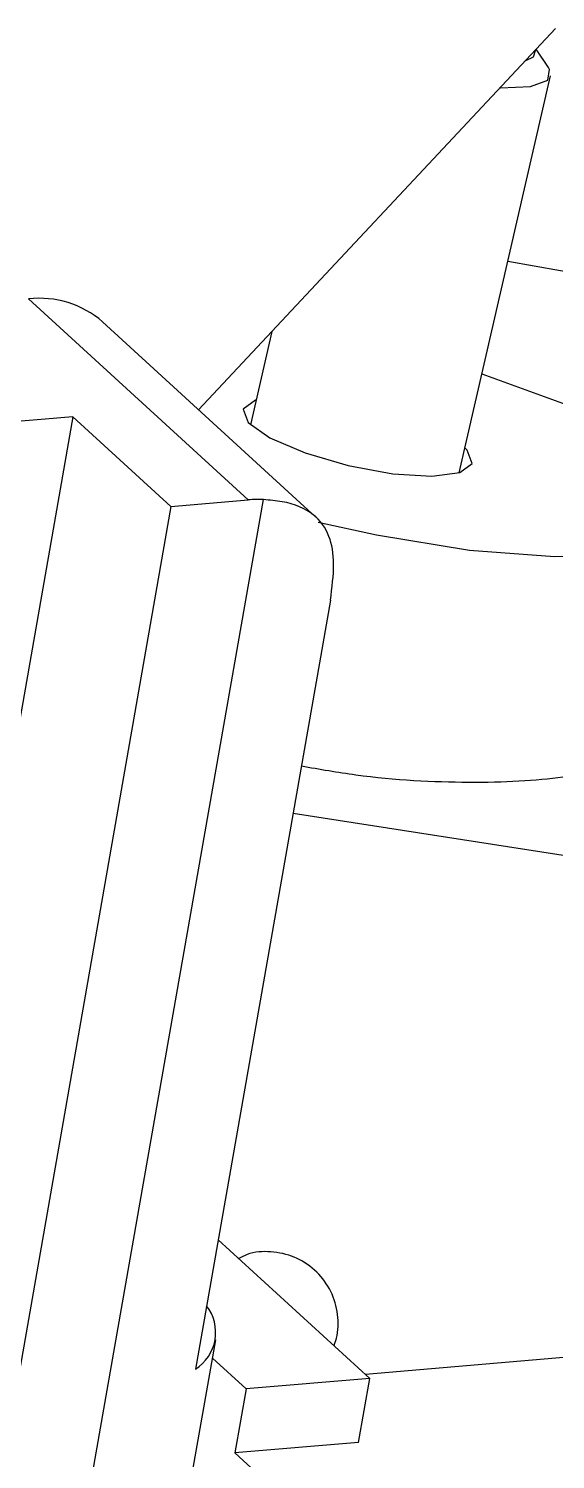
# Model space of a CAD drawing. Header units: millimetres. Extents: x -294 to 2792, y 5 to 1659.
# Drawn here: x -185.461 to -183.985, y 557.453 to 561.463 of the extents above; entities that cross this region are included whole.
import ezdxf

# ---------------------------------------------------------------- set-up
doc = ezdxf.new("R2010")
doc.units = ezdxf.units.MM
doc.layers.get('0').update_dxf_attribs({"lineweight": 18})

msp = doc.modelspace()

# ---------------------------------------------------------------- linework, layer by layer
at = {"color": 7, "linetype": 'Continuous', "lineweight": 25}
for p, q in [((-183.985, 561.4634), (-184.9847, 560.3949)), ((-184.0046, 561.3544), (-184.0392, 561.4054)), ((-184.2547, 560.2183), (-183.9985, 561.3314)), ((-184.1183, 560.811), (-183.7501, 560.7461)), ((-184.8455, 560.1422), (-185.4609, 560.7056)), ((-184.6559, 560.094), (-185.2539, 560.6413)), ((-184.7792, 560.6145), (-184.8394, 560.3529)), ((-185.3371, 560.3751), (-186.68, 560.2613)), ((-185.3371, 560.3751), (-185.754, 557.9981)), ((-185.3371, 560.3751), (-185.0625, 560.1238)), ((-185.0625, 560.1238), (-185.5666, 557.2495)), ((-185.4326, 556.5529), (-184.803, 560.1431)), ((-185.0625, 560.1238), (-184.8455, 560.1422)), ((-184.6153, 559.8613), (-184.9934, 557.7055)), ((-184.7201, 559.2639), (-182.3833, 558.9016)), ((-184.5048, 557.6795), (-184.9297, 558.0684)), ((-183.267, 557.7969), (-184.5172, 557.6909)), ((-185.1257, 556.7093), (-184.9367, 557.7872)), ((-184.9456, 557.7363), (-184.8515, 557.6501)), ((-184.5048, 557.6795), (-184.8515, 557.6501)), ((-184.5363, 557.4999), (-184.5048, 557.6795)), ((-184.8515, 557.6501), (-184.883, 557.4705)), ((-184.5363, 557.4999), (-184.883, 557.4705)), ((-184.883, 557.4705), (-184.3497, 556.9824))]:
    msp.add_line(p, q, dxfattribs=at)
for points in [[(-184.0698, 561.3727), (-184.046, 561.3841), (-184.0401, 561.4045)], [(-184.1399, 561.2978), (-184.1391, 561.2978), (-184.0548, 561.3008), (-184.0064, 561.3187), (-184.0013, 561.3488), (-184.0046, 561.3544)], [(-184.1909, 560.4953), (-183.9646, 560.4134), (-183.773, 560.322), (-183.6381, 560.2306), (-183.5701, 560.1458), (-183.5739, 560.074), (-183.6493, 560.0205), (-183.7906, 559.9892), (-183.9875, 559.9825), (-184.2253, 560.0008), (-184.4864, 560.0429), (-184.6493, 560.079)], [(-184.8233, 560.4227), (-184.8255, 560.422), (-184.8601, 560.3964), (-184.8458, 560.3592), (-184.7849, 560.3162), (-184.6865, 560.2737), (-184.5656, 560.2385)], [(-184.5656, 560.2385), (-184.4407, 560.2156), (-184.3308, 560.2088), (-184.2526, 560.219), (-184.218, 560.2446), (-184.2322, 560.2817), (-184.2386, 560.2881)]]:
    msp.add_lwpolyline(points, dxfattribs=at)
for centre, radius, start, end in [((-185.4294, 560.4412), 0.2662, 48.737, 96.797), ((-184.8175, 559.817), 0.3264, 87.4484, 94.9079), ((-185.059, 557.8086), 0.1222, 302.481, 37.6243)]:
    msp.add_arc(centre, radius, start, end, dxfattribs=at)
for points, knots in [([(-184.6153, 559.8613), (-184.6108, 559.8963), (-184.6018, 559.9663), (-184.6161, 560.0461), (-184.659, 560.1064), (-184.7278, 560.1366), (-184.7851, 560.1415), (-184.803, 560.1431)], [0, 0, 0, 0, 0.0848799, 0.1693339, 0.263873, 0.3654414, 0.4115789, 0.4115789, 0.4115789, 0.4115789]), ([(-184.6968, 559.3964), (-184.6457, 559.3875), (-184.4833, 559.3592), (-184.2197, 559.3463), (-183.9483, 559.3595), (-183.7737, 559.4106), (-183.693, 559.4593), (-183.7046, 559.4923), (-183.705, 559.4932)], [0, 0, 0, 0, 0.109152, 0.346502, 0.583824, 0.820864, 1.057507, 1.064499, 1.064499, 1.064499, 1.064499]), ([(-184.605, 557.7713), (-184.602, 557.7807), (-184.592, 557.8115), (-184.593, 557.8678), (-184.6148, 557.9324), (-184.6573, 557.986), (-184.7151, 558.0229), (-184.7813, 558.0373), (-184.8368, 558.0343), (-184.8643, 558.0197), (-184.872, 558.0156)], [0, 0, 0, 0, 0.0303426, 0.0987012, 0.1670597, 0.2354183, 0.3037768, 0.3721354, 0.4404939, 0.4669814, 0.4669814, 0.4669814, 0.4669814])]:
    msp.add_open_spline(points, degree=3, knots=knots, dxfattribs=at)

doc.saveas('drawing.dxf')
